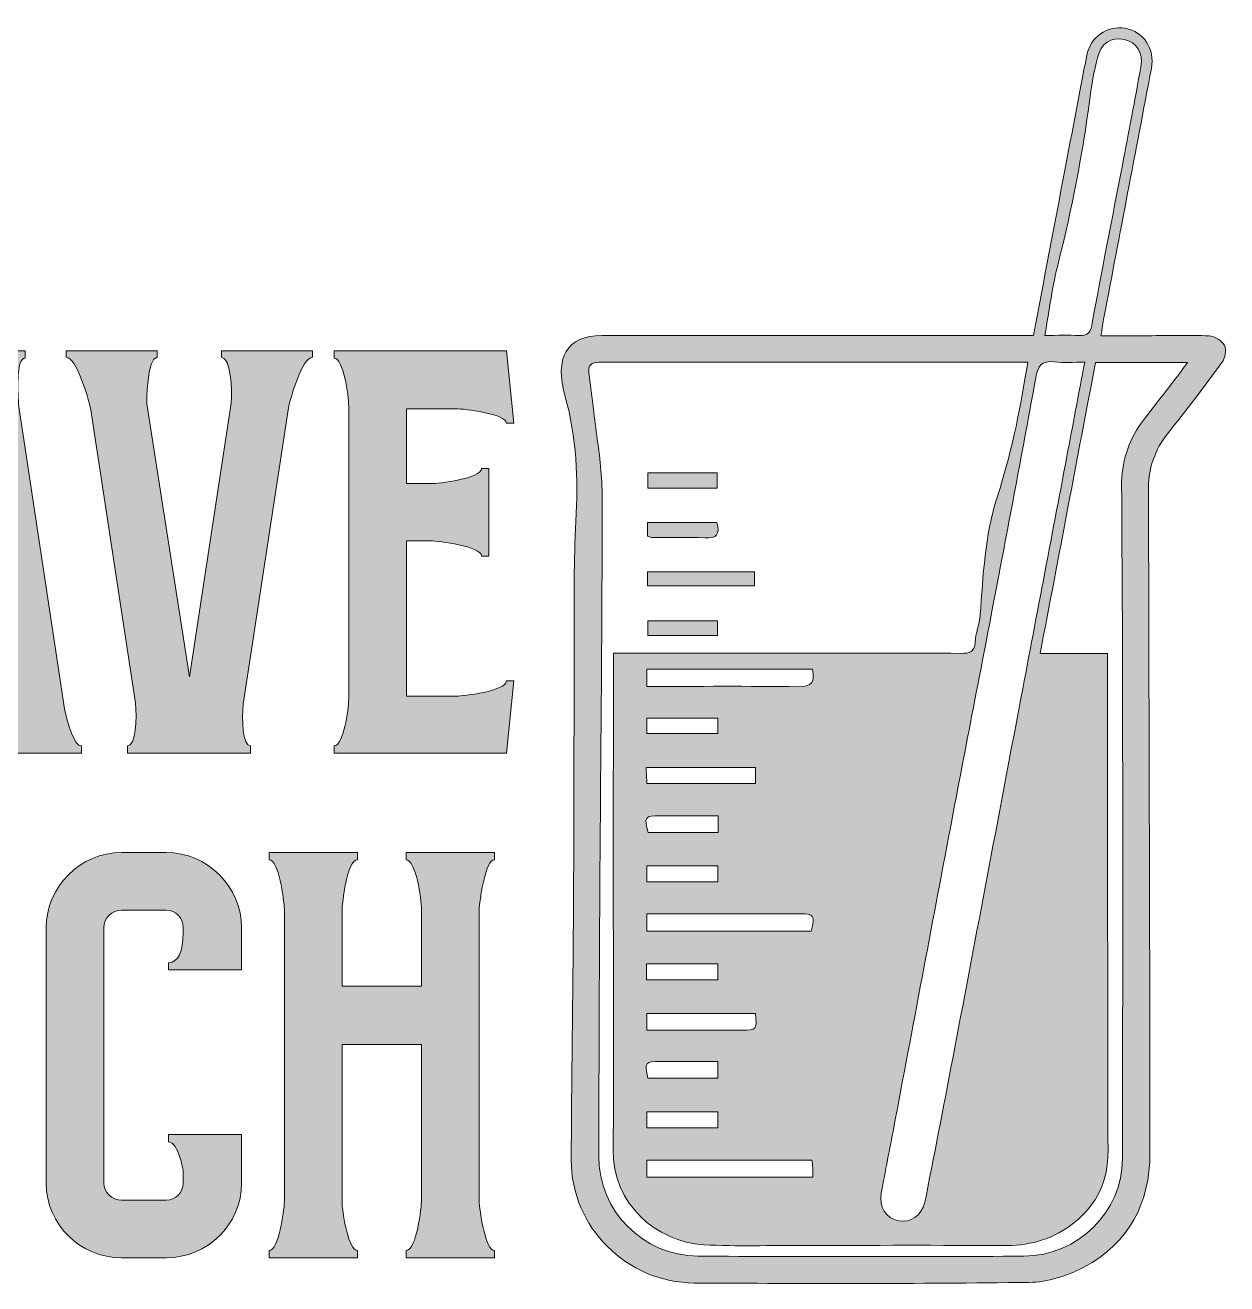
# Model space of a CAD drawing. Header units: inches. Extents: x 150 to 931, y -848 to -232.
# Drawn here: x 540.1 to 930.6, y -641.6 to -232.5 of the extents above; entities that cross this region are included whole.
import ezdxf

# ---------------------------------------------------------------- set-up
doc = ezdxf.new("R2010")
doc.units = ezdxf.units.IN
doc.header["$MEASUREMENT"] = 0
doc.layers.add('Layer 1', color=7, linetype='Continuous')

# ---------------------------------------------------------------- blocks, each defined once
blk = doc.blocks.new('block 4')
at = {"layer": 'Layer 1', "true_color": 0xffffff}
h = blk.add_hatch(color=7, dxfattribs=at)
h.dxf.hatch_style = 2
edge = h.paths.add_edge_path()
edge.add_spline(control_points=[(585.93, -633.12), (585.93, -633.12), (571.44, -633.12), (571.44, -633.12), (558, -633.12), (546.94, -622.32), (546.94, -608.88), (546.94, -608.88), (546.94, -525.89), (546.94, -525.89), (546.94, -512.46), (558, -501.39), (571.44, -501.39), (571.44, -501.39), (585.93, -501.39), (585.93, -501.39), (599.36, -501.39), (610.43, -512.46), (610.43, -525.89), (610.43, -525.89), (610.43, -539.59), (610.43, -539.59), (610.43, -539.59), (591.46, -539.59), (591.46, -539.59), (591.46, -539.59), (586.72, -539.59), (586.72, -539.59), (586.72, -539.59), (586.72, -537.22), (586.72, -537.22), (589.88, -537.22), (591.46, -533.53), (591.46, -527.47), (591.46, -527.47), (591.46, -525.89), (591.46, -525.89), (591.46, -522.73), (589.09, -520.1), (585.93, -520.1), (585.93, -520.1), (571.44, -520.1), (571.44, -520.1), (568.28, -520.1), (565.64, -522.73), (565.64, -525.89), (565.64, -525.89), (565.64, -608.88), (565.64, -608.88), (565.64, -611.78), (568.28, -614.42), (571.44, -614.42), (571.44, -614.42), (585.93, -614.42), (585.93, -614.42), (589.09, -614.42), (591.46, -611.78), (591.46, -608.88), (591.46, -608.88), (591.46, -604.67), (591.46, -604.67), (591.46, -604.67), (589.88, -595.45), (586.72, -595.45), (586.72, -595.45), (586.72, -593.08), (586.72, -593.08), (586.72, -593.08), (591.46, -593.08), (591.46, -593.08), (591.46, -593.08), (610.43, -593.08), (610.43, -593.08), (610.43, -593.08), (610.43, -608.88), (610.43, -608.88), (610.43, -622.32), (599.36, -633.12), (585.93, -633.12)], knot_values=[0, 0, 0, 0, 1, 1, 1, 2, 2, 2, 3, 3, 3, 4, 4, 4, 5, 5, 5, 6, 6, 6, 7, 7, 7, 8, 8, 8, 9, 9, 9, 10, 10, 10, 11, 11, 11, 12, 12, 12, 13, 13, 13, 14, 14, 14, 15, 15, 15, 16, 16, 16, 17, 17, 17, 18, 18, 18, 19, 19, 19, 20, 20, 20, 21, 21, 21, 22, 22, 22, 23, 23, 23, 24, 24, 24, 25, 25, 25, 26, 26, 26, 26], degree=3, periodic=1)
h = blk.add_hatch(color=7, dxfattribs=at)
h.dxf.hatch_style = 2
edge = h.paths.add_edge_path()
edge.add_spline(control_points=[(619.39, -633.12), (619.39, -633.12), (619.39, -630.75), (619.39, -630.75), (622.55, -630.75), (624.13, -618.11), (624.39, -614.95), (624.39, -614.95), (624.39, -519.83), (624.39, -519.83), (624.13, -516.41), (622.55, -503.76), (619.39, -503.76), (619.39, -503.76), (619.39, -501.39), (619.39, -501.39), (619.39, -501.39), (648.1, -501.39), (648.1, -501.39), (648.1, -501.39), (648.1, -503.76), (648.1, -503.76), (644.68, -503.76), (643.1, -517.99), (643.1, -520.36), (643.1, -520.36), (643.1, -544.86), (643.1, -544.86), (643.1, -544.86), (668.92, -544.86), (668.92, -544.86), (668.92, -544.86), (668.92, -519.83), (668.92, -519.83), (668.92, -516.41), (667.07, -503.76), (663.91, -503.76), (663.91, -503.76), (663.91, -501.39), (663.91, -501.39), (663.91, -501.39), (692.63, -501.39), (692.63, -501.39), (692.63, -501.39), (692.63, -503.76), (692.63, -503.76), (689.73, -503.76), (688.15, -515.36), (687.63, -519.31), (687.63, -519.31), (687.63, -615.47), (687.63, -615.47), (688.15, -619.43), (689.73, -630.75), (692.63, -630.75), (692.63, -630.75), (692.63, -633.12), (692.63, -633.12), (692.63, -633.12), (668.92, -633.12), (668.92, -633.12), (668.92, -633.12), (663.91, -633.12), (663.91, -633.12), (663.91, -633.12), (663.91, -630.75), (663.91, -630.75), (667.34, -630.75), (668.92, -616.53), (668.92, -614.42), (668.92, -614.42), (668.92, -614.95), (668.92, -614.95), (668.92, -614.95), (668.92, -563.83), (668.92, -563.83), (668.92, -563.83), (643.1, -563.83), (643.1, -563.83), (643.1, -563.83), (643.1, -615.47), (643.1, -615.47), (643.36, -619.43), (645.21, -630.75), (648.1, -630.75), (648.1, -630.75), (648.1, -633.12), (648.1, -633.12), (648.1, -633.12), (619.39, -633.12), (619.39, -633.12)], knot_values=[0, 0, 0, 0, 1, 1, 1, 2, 2, 2, 3, 3, 3, 4, 4, 4, 5, 5, 5, 6, 6, 6, 7, 7, 7, 8, 8, 8, 9, 9, 9, 10, 10, 10, 11, 11, 11, 12, 12, 12, 13, 13, 13, 14, 14, 14, 15, 15, 15, 16, 16, 16, 17, 17, 17, 18, 18, 18, 19, 19, 19, 20, 20, 20, 21, 21, 21, 22, 22, 22, 23, 23, 23, 24, 24, 24, 25, 25, 25, 26, 26, 26, 27, 27, 27, 28, 28, 28, 29, 29, 29, 30, 30, 30, 30], degree=3, periodic=1)
at = {"layer": 'Layer 1', "lineweight": 0}
for points, knots in [([(585.93, -633.12), (585.93, -633.12), (571.44, -633.12), (571.44, -633.12), (558, -633.12), (546.94, -622.32), (546.94, -608.88), (546.94, -608.88), (546.94, -525.89), (546.94, -525.89), (546.94, -512.46), (558, -501.39), (571.44, -501.39), (571.44, -501.39), (585.93, -501.39), (585.93, -501.39), (599.36, -501.39), (610.43, -512.46), (610.43, -525.89), (610.43, -525.89), (610.43, -539.59), (610.43, -539.59), (610.43, -539.59), (591.46, -539.59), (591.46, -539.59), (591.46, -539.59), (586.72, -539.59), (586.72, -539.59), (586.72, -539.59), (586.72, -537.22), (586.72, -537.22), (589.88, -537.22), (591.46, -533.53), (591.46, -527.47), (591.46, -527.47), (591.46, -525.89), (591.46, -525.89), (591.46, -522.73), (589.09, -520.1), (585.93, -520.1), (585.93, -520.1), (571.44, -520.1), (571.44, -520.1), (568.28, -520.1), (565.64, -522.73), (565.64, -525.89), (565.64, -525.89), (565.64, -608.88), (565.64, -608.88), (565.64, -611.78), (568.28, -614.42), (571.44, -614.42), (571.44, -614.42), (585.93, -614.42), (585.93, -614.42), (589.09, -614.42), (591.46, -611.78), (591.46, -608.88), (591.46, -608.88), (591.46, -604.67), (591.46, -604.67), (591.46, -604.67), (589.88, -595.45), (586.72, -595.45), (586.72, -595.45), (586.72, -593.08), (586.72, -593.08), (586.72, -593.08), (591.46, -593.08), (591.46, -593.08), (591.46, -593.08), (610.43, -593.08), (610.43, -593.08), (610.43, -593.08), (610.43, -608.88), (610.43, -608.88), (610.43, -622.32), (599.36, -633.12), (585.93, -633.12)], [0, 0, 0, 0, 1, 1, 1, 2, 2, 2, 3, 3, 3, 4, 4, 4, 5, 5, 5, 6, 6, 6, 7, 7, 7, 8, 8, 8, 9, 9, 9, 10, 10, 10, 11, 11, 11, 12, 12, 12, 13, 13, 13, 14, 14, 14, 15, 15, 15, 16, 16, 16, 17, 17, 17, 18, 18, 18, 19, 19, 19, 20, 20, 20, 21, 21, 21, 22, 22, 22, 23, 23, 23, 24, 24, 24, 25, 25, 25, 26, 26, 26, 26]), ([(619.39, -633.12), (619.39, -633.12), (619.39, -630.75), (619.39, -630.75), (622.55, -630.75), (624.13, -618.11), (624.39, -614.95), (624.39, -614.95), (624.39, -519.83), (624.39, -519.83), (624.13, -516.41), (622.55, -503.76), (619.39, -503.76), (619.39, -503.76), (619.39, -501.39), (619.39, -501.39), (619.39, -501.39), (648.1, -501.39), (648.1, -501.39), (648.1, -501.39), (648.1, -503.76), (648.1, -503.76), (644.68, -503.76), (643.1, -517.99), (643.1, -520.36), (643.1, -520.36), (643.1, -544.86), (643.1, -544.86), (643.1, -544.86), (668.92, -544.86), (668.92, -544.86), (668.92, -544.86), (668.92, -519.83), (668.92, -519.83), (668.92, -516.41), (667.07, -503.76), (663.91, -503.76), (663.91, -503.76), (663.91, -501.39), (663.91, -501.39), (663.91, -501.39), (692.63, -501.39), (692.63, -501.39), (692.63, -501.39), (692.63, -503.76), (692.63, -503.76), (689.73, -503.76), (688.15, -515.36), (687.63, -519.31), (687.63, -519.31), (687.63, -615.47), (687.63, -615.47), (688.15, -619.43), (689.73, -630.75), (692.63, -630.75), (692.63, -630.75), (692.63, -633.12), (692.63, -633.12), (692.63, -633.12), (668.92, -633.12), (668.92, -633.12), (668.92, -633.12), (663.91, -633.12), (663.91, -633.12), (663.91, -633.12), (663.91, -630.75), (663.91, -630.75), (667.34, -630.75), (668.92, -616.53), (668.92, -614.42), (668.92, -614.42), (668.92, -614.95), (668.92, -614.95), (668.92, -614.95), (668.92, -563.83), (668.92, -563.83), (668.92, -563.83), (643.1, -563.83), (643.1, -563.83), (643.1, -563.83), (643.1, -615.47), (643.1, -615.47), (643.36, -619.43), (645.21, -630.75), (648.1, -630.75), (648.1, -630.75), (648.1, -633.12), (648.1, -633.12), (648.1, -633.12), (619.39, -633.12), (619.39, -633.12)], [0, 0, 0, 0, 1, 1, 1, 2, 2, 2, 3, 3, 3, 4, 4, 4, 5, 5, 5, 6, 6, 6, 7, 7, 7, 8, 8, 8, 9, 9, 9, 10, 10, 10, 11, 11, 11, 12, 12, 12, 13, 13, 13, 14, 14, 14, 15, 15, 15, 16, 16, 16, 17, 17, 17, 18, 18, 18, 19, 19, 19, 20, 20, 20, 21, 21, 21, 22, 22, 22, 23, 23, 23, 24, 24, 24, 25, 25, 25, 26, 26, 26, 27, 27, 27, 28, 28, 28, 29, 29, 29, 30, 30, 30, 30])]:
    blk.add_open_spline(points, degree=3, knots=knots, dxfattribs=at)
blk = doc.blocks.new('block 5')
at = {"layer": 'Layer 1', "true_color": 0xffffff}
h = blk.add_hatch(color=7, dxfattribs=at)
h.dxf.hatch_style = 2
edge = h.paths.add_edge_path()
edge.add_spline(control_points=[(558.41, -466.78), (558.41, -466.78), (558.41, -469.13), (558.41, -469.13), (558.41, -469.13), (529.9, -469.13), (529.9, -469.13), (529.9, -469.13), (529.9, -466.78), (529.9, -466.78), (532.77, -466.78), (534.34, -459.45), (533.82, -452.65), (533.56, -451.6), (532.77, -446.11), (532.77, -446.11), (532.77, -446.11), (507.4, -446.11), (507.4, -446.11), (507.4, -446.11), (506.88, -450.56), (506.88, -450.56), (506.35, -452.91), (505.57, -466.78), (508.71, -466.78), (508.71, -466.78), (508.71, -469.13), (508.71, -469.13), (508.71, -469.13), (481.76, -469.13), (481.76, -469.13), (481.76, -469.13), (481.76, -466.78), (481.76, -466.78), (484.12, -466.78), (486.47, -459.71), (487.26, -454.74), (487.26, -454.74), (502.43, -356.91), (502.43, -356.91), (502.43, -354.81), (503.48, -340.69), (500.34, -340.69), (500.34, -340.69), (500.34, -338.33), (500.34, -338.33), (500.34, -338.33), (540.1, -338.33), (540.1, -338.33), (540.1, -338.33), (540.1, -340.69), (540.1, -340.69), (536.96, -340.69), (537.75, -352.98), (538.01, -356.38), (538.01, -356.38), (552.92, -454.74), (552.92, -454.74), (553.96, -459.71), (556.06, -466.78), (558.41, -466.78)], knot_values=[0, 0, 0, 0, 1, 1, 1, 2, 2, 2, 3, 3, 3, 4, 4, 4, 5, 5, 5, 6, 6, 6, 7, 7, 7, 8, 8, 8, 9, 9, 9, 10, 10, 10, 11, 11, 11, 12, 12, 12, 13, 13, 13, 14, 14, 14, 15, 15, 15, 16, 16, 16, 17, 17, 17, 18, 18, 18, 19, 19, 19, 20, 20, 20, 20], degree=3, periodic=1)
h.paths.add_polyline_path([(529.9, -427.54), (520.22, -363.19), (510.28, -427.54)])
h = blk.add_hatch(color=7, dxfattribs=at)
h.dxf.hatch_style = 2
edge = h.paths.add_edge_path()
edge.add_spline(control_points=[(578.29, -469.13), (578.29, -469.13), (573.32, -469.13), (573.32, -469.13), (573.32, -469.13), (573.32, -466.78), (573.32, -466.78), (576.2, -466.78), (576.46, -457.62), (575.94, -452.91), (575.94, -452.91), (561.29, -356.91), (561.29, -356.91), (560.5, -353.51), (556.84, -340.43), (553.44, -340.43), (553.44, -340.43), (553.44, -338.33), (553.44, -338.33), (553.44, -338.33), (583, -338.33), (583, -338.33), (583, -338.33), (583, -340.43), (583, -340.43), (579.6, -340.43), (579.6, -355.6), (579.6, -355.6), (579.6, -355.6), (593.46, -444.28), (593.46, -444.28), (593.46, -444.28), (607.07, -355.34), (607.07, -355.34), (607.59, -350.89), (606.81, -340.43), (603.93, -340.43), (603.93, -340.43), (603.93, -338.33), (603.93, -338.33), (603.93, -338.33), (633.49, -338.33), (633.49, -338.33), (633.49, -338.33), (633.49, -340.43), (633.49, -340.43), (630.09, -340.43), (626.42, -353.51), (625.64, -356.91), (625.64, -356.91), (610.99, -453.17), (610.99, -453.17), (610.47, -457.88), (610.73, -466.78), (613.35, -466.78), (613.35, -466.78), (613.35, -469.13), (613.35, -469.13), (613.35, -469.13), (578.29, -469.13), (578.29, -469.13)], knot_values=[0, 0, 0, 0, 1, 1, 1, 2, 2, 2, 3, 3, 3, 4, 4, 4, 5, 5, 5, 6, 6, 6, 7, 7, 7, 8, 8, 8, 9, 9, 9, 10, 10, 10, 11, 11, 11, 12, 12, 12, 13, 13, 13, 14, 14, 14, 15, 15, 15, 16, 16, 16, 17, 17, 17, 18, 18, 18, 19, 19, 19, 20, 20, 20, 20], degree=3, periodic=1)
h = blk.add_hatch(color=7, dxfattribs=at)
h.dxf.hatch_style = 2
edge = h.paths.add_edge_path()
edge.add_spline(control_points=[(640.55, -469.13), (640.55, -469.13), (640.55, -466.78), (640.55, -466.78), (643.42, -466.78), (645.26, -455), (645.26, -451.34), (645.26, -451.34), (645.26, -356.38), (645.26, -356.38), (645.26, -352.72), (643.42, -340.69), (640.55, -340.69), (640.55, -340.69), (640.55, -338.33), (640.55, -338.33), (640.55, -338.33), (696.53, -338.33), (696.53, -338.33), (696.53, -338.33), (698.88, -361.88), (698.88, -361.88), (698.88, -361.88), (696.53, -361.88), (696.53, -361.88), (696.53, -358.74), (682.4, -357.17), (680.31, -357.17), (680.31, -357.17), (664.09, -357.17), (664.09, -357.17), (664.09, -357.17), (664.09, -381.5), (664.09, -381.5), (664.09, -381.5), (671.94, -381.5), (671.94, -381.5), (674.29, -381.5), (688.42, -379.93), (688.42, -376.53), (688.42, -376.53), (690.77, -376.53), (690.77, -376.53), (690.77, -376.53), (690.77, -405.04), (690.77, -405.04), (690.77, -405.04), (688.42, -405.04), (688.42, -405.04), (688.42, -401.9), (674.29, -400.07), (671.94, -400.07), (671.94, -400.07), (664.09, -400.07), (664.09, -400.07), (664.09, -400.07), (664.09, -450.56), (664.09, -450.56), (664.09, -450.56), (680.31, -450.56), (680.31, -450.56), (682.4, -450.56), (696.53, -448.99), (696.53, -445.59), (696.53, -445.59), (698.88, -445.59), (698.88, -445.59), (698.88, -445.59), (696.53, -469.13), (696.53, -469.13), (696.53, -469.13), (640.55, -469.13), (640.55, -469.13)], knot_values=[0, 0, 0, 0, 1, 1, 1, 2, 2, 2, 3, 3, 3, 4, 4, 4, 5, 5, 5, 6, 6, 6, 7, 7, 7, 8, 8, 8, 9, 9, 9, 10, 10, 10, 11, 11, 11, 12, 12, 12, 13, 13, 13, 14, 14, 14, 15, 15, 15, 16, 16, 16, 17, 17, 17, 18, 18, 18, 19, 19, 19, 20, 20, 20, 21, 21, 21, 22, 22, 22, 23, 23, 23, 24, 24, 24, 24], degree=3, periodic=1)
at = {"layer": 'Layer 1', "lineweight": 0}
for points, knots in [([(558.41, -466.78), (558.41, -466.78), (558.41, -469.13), (558.41, -469.13), (558.41, -469.13), (529.9, -469.13), (529.9, -469.13), (529.9, -469.13), (529.9, -466.78), (529.9, -466.78), (532.77, -466.78), (534.34, -459.45), (533.82, -452.65), (533.56, -451.6), (532.77, -446.11), (532.77, -446.11), (532.77, -446.11), (507.4, -446.11), (507.4, -446.11), (507.4, -446.11), (506.88, -450.56), (506.88, -450.56), (506.35, -452.91), (505.57, -466.78), (508.71, -466.78), (508.71, -466.78), (508.71, -469.13), (508.71, -469.13), (508.71, -469.13), (481.76, -469.13), (481.76, -469.13), (481.76, -469.13), (481.76, -466.78), (481.76, -466.78), (484.12, -466.78), (486.47, -459.71), (487.26, -454.74), (487.26, -454.74), (502.43, -356.91), (502.43, -356.91), (502.43, -354.81), (503.48, -340.69), (500.34, -340.69), (500.34, -340.69), (500.34, -338.33), (500.34, -338.33), (500.34, -338.33), (540.1, -338.33), (540.1, -338.33), (540.1, -338.33), (540.1, -340.69), (540.1, -340.69), (536.96, -340.69), (537.75, -352.98), (538.01, -356.38), (538.01, -356.38), (552.92, -454.74), (552.92, -454.74), (553.96, -459.71), (556.06, -466.78), (558.41, -466.78)], [0, 0, 0, 0, 1, 1, 1, 2, 2, 2, 3, 3, 3, 4, 4, 4, 5, 5, 5, 6, 6, 6, 7, 7, 7, 8, 8, 8, 9, 9, 9, 10, 10, 10, 11, 11, 11, 12, 12, 12, 13, 13, 13, 14, 14, 14, 15, 15, 15, 16, 16, 16, 17, 17, 17, 18, 18, 18, 19, 19, 19, 20, 20, 20, 20]), ([(578.29, -469.13), (578.29, -469.13), (573.32, -469.13), (573.32, -469.13), (573.32, -469.13), (573.32, -466.78), (573.32, -466.78), (576.2, -466.78), (576.46, -457.62), (575.94, -452.91), (575.94, -452.91), (561.29, -356.91), (561.29, -356.91), (560.5, -353.51), (556.84, -340.43), (553.44, -340.43), (553.44, -340.43), (553.44, -338.33), (553.44, -338.33), (553.44, -338.33), (583, -338.33), (583, -338.33), (583, -338.33), (583, -340.43), (583, -340.43), (579.6, -340.43), (579.6, -355.6), (579.6, -355.6), (579.6, -355.6), (593.46, -444.28), (593.46, -444.28), (593.46, -444.28), (607.07, -355.34), (607.07, -355.34), (607.59, -350.89), (606.81, -340.43), (603.93, -340.43), (603.93, -340.43), (603.93, -338.33), (603.93, -338.33), (603.93, -338.33), (633.49, -338.33), (633.49, -338.33), (633.49, -338.33), (633.49, -340.43), (633.49, -340.43), (630.09, -340.43), (626.42, -353.51), (625.64, -356.91), (625.64, -356.91), (610.99, -453.17), (610.99, -453.17), (610.47, -457.88), (610.73, -466.78), (613.35, -466.78), (613.35, -466.78), (613.35, -469.13), (613.35, -469.13), (613.35, -469.13), (578.29, -469.13), (578.29, -469.13)], [0, 0, 0, 0, 1, 1, 1, 2, 2, 2, 3, 3, 3, 4, 4, 4, 5, 5, 5, 6, 6, 6, 7, 7, 7, 8, 8, 8, 9, 9, 9, 10, 10, 10, 11, 11, 11, 12, 12, 12, 13, 13, 13, 14, 14, 14, 15, 15, 15, 16, 16, 16, 17, 17, 17, 18, 18, 18, 19, 19, 19, 20, 20, 20, 20]), ([(640.55, -469.13), (640.55, -469.13), (640.55, -466.78), (640.55, -466.78), (643.42, -466.78), (645.26, -455), (645.26, -451.34), (645.26, -451.34), (645.26, -356.38), (645.26, -356.38), (645.26, -352.72), (643.42, -340.69), (640.55, -340.69), (640.55, -340.69), (640.55, -338.33), (640.55, -338.33), (640.55, -338.33), (696.53, -338.33), (696.53, -338.33), (696.53, -338.33), (698.88, -361.88), (698.88, -361.88), (698.88, -361.88), (696.53, -361.88), (696.53, -361.88), (696.53, -358.74), (682.4, -357.17), (680.31, -357.17), (680.31, -357.17), (664.09, -357.17), (664.09, -357.17), (664.09, -357.17), (664.09, -381.5), (664.09, -381.5), (664.09, -381.5), (671.94, -381.5), (671.94, -381.5), (674.29, -381.5), (688.42, -379.93), (688.42, -376.53), (688.42, -376.53), (690.77, -376.53), (690.77, -376.53), (690.77, -376.53), (690.77, -405.04), (690.77, -405.04), (690.77, -405.04), (688.42, -405.04), (688.42, -405.04), (688.42, -401.9), (674.29, -400.07), (671.94, -400.07), (671.94, -400.07), (664.09, -400.07), (664.09, -400.07), (664.09, -400.07), (664.09, -450.56), (664.09, -450.56), (664.09, -450.56), (680.31, -450.56), (680.31, -450.56), (682.4, -450.56), (696.53, -448.99), (696.53, -445.59), (696.53, -445.59), (698.88, -445.59), (698.88, -445.59), (698.88, -445.59), (696.53, -469.13), (696.53, -469.13), (696.53, -469.13), (640.55, -469.13), (640.55, -469.13)], [0, 0, 0, 0, 1, 1, 1, 2, 2, 2, 3, 3, 3, 4, 4, 4, 5, 5, 5, 6, 6, 6, 7, 7, 7, 8, 8, 8, 9, 9, 9, 10, 10, 10, 11, 11, 11, 12, 12, 12, 13, 13, 13, 14, 14, 14, 15, 15, 15, 16, 16, 16, 17, 17, 17, 18, 18, 18, 19, 19, 19, 20, 20, 20, 21, 21, 21, 22, 22, 22, 23, 23, 23, 24, 24, 24, 24])]:
    blk.add_open_spline(points, degree=3, knots=knots, dxfattribs=at)
blk = doc.blocks.new('block 6')
at = {"layer": 'Layer 1', "true_color": 0xffffff}
h = blk.add_hatch(color=7, dxfattribs=at)
h.dxf.hatch_style = 2
edge = h.paths.add_edge_path()
edge.add_spline(control_points=[(867.79, -333.3), (871.26, -315.06), (874.64, -297.32), (878.01, -279.59), (880.38, -267.17), (882.7, -254.75), (885.12, -242.35), (886.3, -236.27), (891.77, -232.48), (897.65, -233.5), (903.63, -234.53), (907.34, -240.16), (906.12, -246.56), (901, -273.55), (895.84, -300.53), (890.71, -327.52), (890.38, -329.27), (890.14, -331.03), (889.75, -333.41), (895.14, -333.41), (900.13, -333.42), (905.12, -333.41), (911.71, -333.39), (918.31, -333.15), (924.88, -333.49), (926.69, -333.59), (929.13, -335.07), (929.93, -336.61), (930.65, -337.97), (930.08, -340.74), (929.06, -342.15), (923.31, -350.01), (917.38, -357.74), (911.32, -365.36), (907.39, -370.29), (905.21, -376.38), (905.21, -382.68), (905.23, -406.34), (905.3, -429.99), (905.36, -453.65), (905.47, -502.1), (905.66, -550.55), (905.66, -599.01), (905.66, -615.38), (898.87, -628.4), (884.22, -636.16), (878.85, -639), (872.35, -641.07), (866.34, -641.14), (830.09, -641.6), (793.83, -641.53), (757.58, -641.34), (735.68, -641.23), (717.49, -623.2), (717.57, -601.3), (717.68, -574.17), (718.15, -547.03), (718.31, -519.89), (718.48, -490.56), (718.45, -461.22), (718.55, -431.89), (718.59, -419.14), (718.37, -406.38), (719.08, -393.65), (719.84, -380.1), (719.32, -366.34), (715.61, -353.28), (712, -340.57), (716.09, -333.33), (727.52, -333.33), (772.62, -333.3), (817.72, -333.31), (862.82, -333.3), (864.36, -333.3), (865.9, -333.3), (867.79, -333.3)], knot_values=[0, 0, 0, 0, 1, 1, 1, 2, 2, 2, 3, 3, 3, 4, 4, 4, 5, 5, 5, 6, 6, 6, 7, 7, 7, 8, 8, 8, 9, 9, 9, 10, 10, 10, 11, 11, 11, 12, 12, 12, 13, 13, 13, 14, 14, 14, 15, 15, 15, 16, 16, 16, 17, 17, 17, 18, 18, 18, 19, 19, 19, 20, 20, 20, 21, 21, 21, 22, 22, 22, 23, 23, 23, 24, 24, 24, 25, 25, 25, 25], degree=3, periodic=1)
edge = h.paths.add_edge_path()
edge.add_spline(control_points=[(731.29, -436.62), (733.29, -436.62), (734.7, -436.62), (736.1, -436.62), (772.16, -436.61), (808.23, -436.59), (844.29, -436.66), (846.97, -436.66), (848.69, -436.37), (848.83, -433.09), (848.95, -430.1), (850.28, -427.18), (850.51, -424.18), (851.48, -411.39), (851.98, -398.49), (855.88, -386.27), (861.73, -367.97), (863.33, -356.99), (866, -342.01), (863.79, -342.01), (862.26, -342.01), (860.73, -342.01), (818.72, -342.02), (776.71, -342.02), (734.7, -342.02), (731.99, -342.02), (729.27, -341.96), (726.56, -342.01), (724.23, -342.05), (722.92, -343.03), (723.31, -345.64), (724.31, -352.36), (724.93, -359.14), (725.88, -365.85), (726.83, -372.55), (727.64, -379.27), (727.64, -386.03), (727.62, -430.22), (727.11, -474.4), (726.84, -518.59), (726.67, -545.74), (726.6, -572.88), (726.53, -600.03), (726.49, -617.89), (740.9, -632.49), (758.76, -632.6), (794.06, -632.8), (829.37, -632.8), (864.67, -632.62), (882.39, -632.53), (896.72, -618.2), (896.74, -600.87), (896.82, -550.85), (896.82, -500.82), (896.78, -450.8), (896.76, -427.92), (896.57, -405.04), (896.45, -382.16), (896.41, -374.89), (898.52, -367.67), (902.86, -361.84), (906.56, -356.88), (910.41, -352.04), (914.17, -347.12), (915.29, -345.66), (916.35, -344.14), (917.83, -342.1), (907.41, -342.1), (897.9, -342.1), (887.97, -342.1), (881.99, -373.57), (876.03, -404.89), (869.98, -436.74), (877.56, -436.74), (884.59, -436.74), (891.85, -436.74), (891.85, -440.9), (891.85, -444.62), (891.85, -448.34), (891.9, -498.38), (891.9, -548.41), (892.04, -598.45), (892.06, -608.06), (888.5, -615.75), (881.05, -621.7), (874.66, -626.8), (867.33, -629.14), (859.15, -629.12), (837.18, -629.06), (815.21, -629.1), (793.24, -629.09), (782.38, -629.08), (771.5, -629.52), (760.67, -628.88), (745.19, -627.97), (730.97, -615.61), (731.18, -597.96), (731.52, -569.15), (731.24, -540.32), (731.24, -511.5), (731.24, -488.24), (731.27, -464.99), (731.29, -441.73), (731.29, -440.2), (731.29, -438.67), (731.29, -436.62)], knot_values=[0, 0, 0, 0, 1, 1, 1, 2, 2, 2, 3, 3, 3, 4, 4, 4, 5, 5, 5, 6, 6, 6, 7, 7, 7, 8, 8, 8, 9, 9, 9, 10, 10, 10, 11, 11, 11, 12, 12, 12, 13, 13, 13, 14, 14, 14, 15, 15, 15, 16, 16, 16, 17, 17, 17, 18, 18, 18, 19, 19, 19, 20, 20, 20, 21, 21, 21, 22, 22, 22, 23, 23, 23, 24, 24, 24, 25, 25, 25, 26, 26, 26, 27, 27, 27, 28, 28, 28, 29, 29, 29, 30, 30, 30, 31, 31, 31, 32, 32, 32, 33, 33, 33, 34, 34, 34, 35, 35, 35, 35], degree=3, periodic=1)
edge = h.paths.add_edge_path()
edge.add_spline(control_points=[(884.46, -342), (880.75, -342), (877.62, -342.33), (874.6, -341.92), (870.32, -341.35), (869.24, -343.35), (868.55, -347.13), (864.44, -369.82), (860.12, -392.46), (855.8, -415.11), (850.83, -441.21), (845.75, -467.29), (840.79, -493.39), (834.63, -525.82), (828.55, -558.27), (822.42, -590.71), (821.08, -597.81), (819.64, -604.89), (818.35, -611.99), (817.51, -616.6), (819.89, -620.31), (824, -621.13), (827.94, -621.91), (831.31, -619.5), (832.47, -615.07), (832.64, -614.45), (832.78, -613.82), (832.91, -613.18), (835.99, -597.23), (839.11, -581.28), (842.14, -565.32), (849.24, -527.95), (856.29, -490.56), (863.37, -453.18), (868.46, -426.33), (873.57, -399.49), (878.67, -372.64), (880.56, -362.66), (882.44, -352.67), (884.46, -342)], knot_values=[0, 0, 0, 0, 1, 1, 1, 2, 2, 2, 3, 3, 3, 4, 4, 4, 5, 5, 5, 6, 6, 6, 7, 7, 7, 8, 8, 8, 9, 9, 9, 10, 10, 10, 11, 11, 11, 12, 12, 12, 13, 13, 13, 13], degree=3, periodic=1)
edge = h.paths.add_edge_path()
edge.add_spline(control_points=[(871.52, -333.31), (875.58, -333.31), (879.18, -333.2), (882.77, -333.34), (885.22, -333.43), (886.26, -332.76), (886.76, -330.05), (889.92, -312.66), (893.37, -295.32), (896.7, -277.97), (898.74, -267.32), (900.79, -256.68), (902.71, -246.01), (903.54, -241.43), (901.24, -237.87), (897.33, -237.1), (892.91, -236.24), (889.75, -238.4), (888.58, -243.14), (887.5, -247.52), (886.67, -251.98), (886.1, -256.43), (883.81, -274.35), (880.29, -292.02), (875.92, -309.54), (873.95, -317.4), (872.95, -324.75), (871.52, -333.31)], knot_values=[0, 0, 0, 0, 1, 1, 1, 2, 2, 2, 3, 3, 3, 4, 4, 4, 5, 5, 5, 6, 6, 6, 7, 7, 7, 8, 8, 8, 9, 9, 9, 9], degree=3, periodic=1)
edge = h.paths.add_edge_path()
edge.add_spline(control_points=[(742.12, -527.01), (760.09, -527.01), (777.84, -527.01), (795.54, -527.01), (796.81, -521.71), (796.55, -521.32), (791.77, -521.32), (776.66, -521.31), (761.54, -521.32), (746.43, -521.33), (745.06, -521.33), (743.68, -521.33), (742.12, -521.33), (742.12, -523.51), (742.12, -525.12), (742.12, -527.01)], knot_values=[0, 0, 0, 0, 1, 1, 1, 2, 2, 2, 3, 3, 3, 4, 4, 4, 5, 5, 5, 5], degree=3, periodic=1)
edge = h.paths.add_edge_path()
edge.add_spline(control_points=[(742.12, -606.96), (760.18, -606.96), (778.02, -606.96), (796.11, -606.96), (796.11, -605.7), (796.15, -604.81), (796.09, -603.92), (796.03, -603.07), (795.86, -602.22), (795.74, -601.36), (777.76, -601.36), (760.03, -601.36), (742.12, -601.36), (742.12, -603.42), (742.12, -605.05), (742.12, -606.96)], knot_values=[0, 0, 0, 0, 1, 1, 1, 2, 2, 2, 3, 3, 3, 4, 4, 4, 5, 5, 5, 5], degree=3, periodic=1)
edge = h.paths.add_edge_path()
edge.add_spline(control_points=[(795.96, -441.83), (777.95, -441.83), (760.09, -441.83), (742.17, -441.83), (742.17, -443.71), (742.17, -445.32), (742.17, -447.42), (758.71, -447.42), (775.04, -447.27), (791.36, -447.52), (795.72, -447.58), (796.85, -445.98), (795.96, -441.83)], knot_values=[0, 0, 0, 0, 1, 1, 1, 2, 2, 2, 3, 3, 3, 4, 4, 4, 4], degree=3, periodic=1)
edge = h.paths.add_edge_path()
edge.add_spline(control_points=[(777.49, -473.78), (765.54, -473.78), (753.89, -473.78), (741.91, -473.78), (742.01, -475.72), (742.09, -477.29), (742.17, -478.97), (754.16, -478.97), (765.7, -478.97), (777.49, -478.97), (777.49, -477.26), (777.49, -475.77), (777.49, -473.78)], knot_values=[0, 0, 0, 0, 1, 1, 1, 2, 2, 2, 3, 3, 3, 4, 4, 4, 4], degree=3, periodic=1)
edge = h.paths.add_edge_path()
edge.add_spline(control_points=[(777.48, -553.68), (765.56, -553.68), (753.87, -553.68), (742.18, -553.68), (742.18, -555.53), (742.18, -557.13), (742.18, -559.12), (752.65, -559.12), (762.84, -559.13), (773.03, -559.12), (777.91, -559.11), (777.91, -559.09), (777.48, -553.68)], knot_values=[0, 0, 0, 0, 1, 1, 1, 2, 2, 2, 3, 3, 3, 4, 4, 4, 4], degree=3, periodic=1)
edge = h.paths.add_edge_path()
edge.add_spline(control_points=[(765.29, -489.43), (758.66, -489.43), (752.5, -489.42), (746.34, -489.43), (741.48, -489.44), (741.16, -489.91), (742.57, -494.89), (750.1, -494.89), (757.64, -494.89), (765.29, -494.89), (765.29, -493.09), (765.29, -491.58), (765.29, -489.43)], knot_values=[0, 0, 0, 0, 1, 1, 1, 2, 2, 2, 3, 3, 3, 4, 4, 4, 4], degree=3, periodic=1)
edge = h.paths.add_edge_path()
edge.add_spline(control_points=[(742.09, -542.78), (749.96, -542.78), (757.52, -542.78), (765.19, -542.78), (765.19, -540.95), (765.19, -539.35), (765.19, -537.61), (757.37, -537.61), (749.81, -537.61), (742.09, -537.61), (742.09, -539.37), (742.09, -540.9), (742.09, -542.78)], knot_values=[0, 0, 0, 0, 1, 1, 1, 2, 2, 2, 3, 3, 3, 4, 4, 4, 4], degree=3, periodic=1)
edge = h.paths.add_edge_path()
edge.add_spline(control_points=[(742.17, -505.7), (742.17, -507.67), (742.17, -509.26), (742.17, -510.89), (750.03, -510.89), (757.59, -510.89), (765.18, -510.89), (765.18, -509.01), (765.18, -507.42), (765.18, -505.7), (757.44, -505.7), (749.98, -505.7), (742.17, -505.7)], knot_values=[0, 0, 0, 0, 1, 1, 1, 2, 2, 2, 3, 3, 3, 4, 4, 4, 4], degree=3, periodic=1)
edge = h.paths.add_edge_path()
edge.add_spline(control_points=[(765.24, -585.69), (757.41, -585.69), (749.86, -585.69), (742.15, -585.69), (742.15, -587.5), (742.15, -589.09), (742.15, -590.89), (749.94, -590.89), (757.48, -590.89), (765.24, -590.89), (765.24, -589.12), (765.24, -587.62), (765.24, -585.69)], knot_values=[0, 0, 0, 0, 1, 1, 1, 2, 2, 2, 3, 3, 3, 4, 4, 4, 4], degree=3, periodic=1)
edge = h.paths.add_edge_path()
edge.add_spline(control_points=[(742.17, -462.76), (750.02, -462.76), (757.66, -462.76), (765.25, -462.76), (765.25, -460.91), (765.25, -459.41), (765.25, -457.69), (757.5, -457.69), (749.96, -457.69), (742.17, -457.69), (742.17, -459.41), (742.17, -460.91), (742.17, -462.76)], knot_values=[0, 0, 0, 0, 1, 1, 1, 2, 2, 2, 3, 3, 3, 4, 4, 4, 4], degree=3, periodic=1)
edge = h.paths.add_edge_path()
edge.add_spline(control_points=[(765.24, -574.76), (765.24, -572.81), (765.24, -571.32), (765.24, -569.36), (758.89, -569.36), (752.75, -569.35), (746.61, -569.36), (741.53, -569.36), (741.41, -569.52), (742.45, -574.76), (749.93, -574.76), (757.46, -574.76), (765.24, -574.76)], knot_values=[0, 0, 0, 0, 1, 1, 1, 2, 2, 2, 3, 3, 3, 4, 4, 4, 4], degree=3, periodic=1)
h = blk.add_hatch(color=7, dxfattribs=at)
h.dxf.hatch_style = 2
edge = h.paths.add_edge_path()
edge.add_spline(control_points=[(764.98, -382.99), (757.39, -382.99), (750.09, -382.99), (742.47, -382.99), (742.47, -381.31), (742.47, -379.75), (742.47, -377.96), (749.97, -377.96), (757.36, -377.96), (764.98, -377.96), (764.98, -379.59), (764.98, -381.07), (764.98, -382.99)], knot_values=[0, 0, 0, 0, 1, 1, 1, 2, 2, 2, 3, 3, 3, 4, 4, 4, 4], degree=3, periodic=1)
h = blk.add_hatch(color=7, dxfattribs=at)
h.dxf.hatch_style = 2
edge = h.paths.add_edge_path()
edge.add_spline(control_points=[(764.94, -394.18), (765.94, -397.9), (764.86, -399.35), (761.04, -399.15), (755.24, -398.85), (749.42, -399.02), (743.6, -398.96), (743.24, -398.96), (742.87, -398.75), (742.34, -398.58), (742.34, -397.21), (742.34, -395.83), (742.34, -394.18), (749.84, -394.18), (757.27, -394.18), (764.94, -394.18)], knot_values=[0, 0, 0, 0, 1, 1, 1, 2, 2, 2, 3, 3, 3, 4, 4, 4, 5, 5, 5, 5], degree=3, periodic=1)
h = blk.add_hatch(color=7, dxfattribs=at)
h.dxf.hatch_style = 2
edge = h.paths.add_edge_path()
edge.add_spline(control_points=[(742.34, -414.72), (742.34, -413.16), (742.34, -411.8), (742.34, -410.12), (753.92, -410.12), (765.44, -410.12), (777.17, -410.12), (777.17, -411.71), (777.17, -413.09), (777.17, -414.72), (765.61, -414.72), (754.08, -414.72), (742.34, -414.72)], knot_values=[0, 0, 0, 0, 1, 1, 1, 2, 2, 2, 3, 3, 3, 4, 4, 4, 4], degree=3, periodic=1)
h = blk.add_hatch(color=7, dxfattribs=at)
h.dxf.hatch_style = 2
edge = h.paths.add_edge_path()
edge.add_spline(control_points=[(765.07, -426.11), (765.07, -427.73), (765.07, -429.21), (765.07, -430.89), (757.5, -430.89), (750.09, -430.89), (742.42, -430.89), (742.42, -429.34), (742.42, -427.87), (742.42, -426.11), (749.81, -426.11), (757.21, -426.11), (765.07, -426.11)], knot_values=[0, 0, 0, 0, 1, 1, 1, 2, 2, 2, 3, 3, 3, 4, 4, 4, 4], degree=3, periodic=1)
at = {"layer": 'Layer 1', "lineweight": 0}
for points, knots in [([(867.79, -333.3), (871.26, -315.06), (874.64, -297.32), (878.01, -279.59), (880.38, -267.17), (882.7, -254.75), (885.12, -242.35), (886.3, -236.27), (891.77, -232.48), (897.65, -233.5), (903.63, -234.53), (907.34, -240.16), (906.12, -246.56), (901, -273.55), (895.84, -300.53), (890.71, -327.52), (890.38, -329.27), (890.14, -331.03), (889.75, -333.41), (895.14, -333.41), (900.13, -333.42), (905.12, -333.41), (911.71, -333.39), (918.31, -333.15), (924.88, -333.49), (926.69, -333.59), (929.13, -335.07), (929.93, -336.61), (930.65, -337.97), (930.08, -340.74), (929.06, -342.15), (923.31, -350.01), (917.38, -357.74), (911.32, -365.36), (907.39, -370.29), (905.21, -376.38), (905.21, -382.68), (905.23, -406.34), (905.3, -429.99), (905.36, -453.65), (905.47, -502.1), (905.66, -550.55), (905.66, -599.01), (905.66, -615.38), (898.87, -628.4), (884.22, -636.16), (878.85, -639), (872.35, -641.07), (866.34, -641.14), (830.09, -641.6), (793.83, -641.53), (757.58, -641.34), (735.68, -641.23), (717.49, -623.2), (717.57, -601.3), (717.68, -574.17), (718.15, -547.03), (718.31, -519.89), (718.48, -490.56), (718.45, -461.22), (718.55, -431.89), (718.59, -419.14), (718.37, -406.38), (719.08, -393.65), (719.84, -380.1), (719.32, -366.34), (715.61, -353.28), (712, -340.57), (716.09, -333.33), (727.52, -333.33), (772.62, -333.3), (817.72, -333.31), (862.82, -333.3), (864.36, -333.3), (865.9, -333.3), (867.79, -333.3)], [0, 0, 0, 0, 1, 1, 1, 2, 2, 2, 3, 3, 3, 4, 4, 4, 5, 5, 5, 6, 6, 6, 7, 7, 7, 8, 8, 8, 9, 9, 9, 10, 10, 10, 11, 11, 11, 12, 12, 12, 13, 13, 13, 14, 14, 14, 15, 15, 15, 16, 16, 16, 17, 17, 17, 18, 18, 18, 19, 19, 19, 20, 20, 20, 21, 21, 21, 22, 22, 22, 23, 23, 23, 24, 24, 24, 25, 25, 25, 25]), ([(871.52, -333.31), (875.58, -333.31), (879.18, -333.2), (882.77, -333.34), (885.22, -333.43), (886.26, -332.76), (886.76, -330.05), (889.92, -312.66), (893.37, -295.32), (896.7, -277.97), (898.74, -267.32), (900.79, -256.68), (902.71, -246.01), (903.54, -241.43), (901.24, -237.87), (897.33, -237.1), (892.91, -236.24), (889.75, -238.4), (888.58, -243.14), (887.5, -247.52), (886.67, -251.98), (886.1, -256.43), (883.81, -274.35), (880.29, -292.02), (875.92, -309.54), (873.95, -317.4), (872.95, -324.75), (871.52, -333.31)], [0, 0, 0, 0, 1, 1, 1, 2, 2, 2, 3, 3, 3, 4, 4, 4, 5, 5, 5, 6, 6, 6, 7, 7, 7, 8, 8, 8, 9, 9, 9, 9]), ([(731.29, -436.62), (733.29, -436.62), (734.7, -436.62), (736.1, -436.62), (772.16, -436.61), (808.23, -436.59), (844.29, -436.66), (846.97, -436.66), (848.69, -436.37), (848.83, -433.09), (848.95, -430.1), (850.28, -427.18), (850.51, -424.18), (851.48, -411.39), (851.98, -398.49), (855.88, -386.27), (861.73, -367.97), (863.33, -356.99), (866, -342.01), (863.79, -342.01), (862.26, -342.01), (860.73, -342.01), (818.72, -342.02), (776.71, -342.02), (734.7, -342.02), (731.99, -342.02), (729.27, -341.96), (726.56, -342.01), (724.23, -342.05), (722.92, -343.03), (723.31, -345.64), (724.31, -352.36), (724.93, -359.14), (725.88, -365.85), (726.83, -372.55), (727.64, -379.27), (727.64, -386.03), (727.62, -430.22), (727.11, -474.4), (726.84, -518.59), (726.67, -545.74), (726.6, -572.88), (726.53, -600.03), (726.49, -617.89), (740.9, -632.49), (758.76, -632.6), (794.06, -632.8), (829.37, -632.8), (864.67, -632.62), (882.39, -632.53), (896.72, -618.2), (896.74, -600.87), (896.82, -550.85), (896.82, -500.82), (896.78, -450.8), (896.76, -427.92), (896.57, -405.04), (896.45, -382.16), (896.41, -374.89), (898.52, -367.67), (902.86, -361.84), (906.56, -356.88), (910.41, -352.04), (914.17, -347.12), (915.29, -345.66), (916.35, -344.14), (917.83, -342.1), (907.41, -342.1), (897.9, -342.1), (887.97, -342.1), (881.99, -373.57), (876.03, -404.89), (869.98, -436.74), (877.56, -436.74), (884.59, -436.74), (891.85, -436.74), (891.85, -440.9), (891.85, -444.62), (891.85, -448.34), (891.9, -498.38), (891.9, -548.41), (892.04, -598.45), (892.06, -608.06), (888.5, -615.75), (881.05, -621.7), (874.66, -626.8), (867.33, -629.14), (859.15, -629.12), (837.18, -629.06), (815.21, -629.1), (793.24, -629.09), (782.38, -629.08), (771.5, -629.52), (760.67, -628.88), (745.19, -627.97), (730.97, -615.61), (731.18, -597.96), (731.52, -569.15), (731.24, -540.32), (731.24, -511.5), (731.24, -488.24), (731.27, -464.99), (731.29, -441.73), (731.29, -440.2), (731.29, -438.67), (731.29, -436.62)], [0, 0, 0, 0, 1, 1, 1, 2, 2, 2, 3, 3, 3, 4, 4, 4, 5, 5, 5, 6, 6, 6, 7, 7, 7, 8, 8, 8, 9, 9, 9, 10, 10, 10, 11, 11, 11, 12, 12, 12, 13, 13, 13, 14, 14, 14, 15, 15, 15, 16, 16, 16, 17, 17, 17, 18, 18, 18, 19, 19, 19, 20, 20, 20, 21, 21, 21, 22, 22, 22, 23, 23, 23, 24, 24, 24, 25, 25, 25, 26, 26, 26, 27, 27, 27, 28, 28, 28, 29, 29, 29, 30, 30, 30, 31, 31, 31, 32, 32, 32, 33, 33, 33, 34, 34, 34, 35, 35, 35, 35]), ([(884.46, -342), (880.75, -342), (877.62, -342.33), (874.6, -341.92), (870.32, -341.35), (869.24, -343.35), (868.55, -347.13), (864.44, -369.82), (860.12, -392.46), (855.8, -415.11), (850.83, -441.21), (845.75, -467.29), (840.79, -493.39), (834.63, -525.82), (828.55, -558.27), (822.42, -590.71), (821.08, -597.81), (819.64, -604.89), (818.35, -611.99), (817.51, -616.6), (819.89, -620.31), (824, -621.13), (827.94, -621.91), (831.31, -619.5), (832.47, -615.07), (832.64, -614.45), (832.78, -613.82), (832.91, -613.18), (835.99, -597.23), (839.11, -581.28), (842.14, -565.32), (849.24, -527.95), (856.29, -490.56), (863.37, -453.18), (868.46, -426.33), (873.57, -399.49), (878.67, -372.64), (880.56, -362.66), (882.44, -352.67), (884.46, -342)], [0, 0, 0, 0, 1, 1, 1, 2, 2, 2, 3, 3, 3, 4, 4, 4, 5, 5, 5, 6, 6, 6, 7, 7, 7, 8, 8, 8, 9, 9, 9, 10, 10, 10, 11, 11, 11, 12, 12, 12, 13, 13, 13, 13]), ([(764.98, -382.99), (757.39, -382.99), (750.09, -382.99), (742.47, -382.99), (742.47, -381.31), (742.47, -379.75), (742.47, -377.96), (749.97, -377.96), (757.36, -377.96), (764.98, -377.96), (764.98, -379.59), (764.98, -381.07), (764.98, -382.99)], [0, 0, 0, 0, 1, 1, 1, 2, 2, 2, 3, 3, 3, 4, 4, 4, 4]), ([(764.94, -394.18), (765.94, -397.9), (764.86, -399.35), (761.04, -399.15), (755.24, -398.85), (749.42, -399.02), (743.6, -398.96), (743.24, -398.96), (742.87, -398.75), (742.34, -398.58), (742.34, -397.21), (742.34, -395.83), (742.34, -394.18), (749.84, -394.18), (757.27, -394.18), (764.94, -394.18)], [0, 0, 0, 0, 1, 1, 1, 2, 2, 2, 3, 3, 3, 4, 4, 4, 5, 5, 5, 5]), ([(742.34, -414.72), (742.34, -413.16), (742.34, -411.8), (742.34, -410.12), (753.92, -410.12), (765.44, -410.12), (777.17, -410.12), (777.17, -411.71), (777.17, -413.09), (777.17, -414.72), (765.61, -414.72), (754.08, -414.72), (742.34, -414.72)], [0, 0, 0, 0, 1, 1, 1, 2, 2, 2, 3, 3, 3, 4, 4, 4, 4]), ([(765.07, -426.11), (765.07, -427.73), (765.07, -429.21), (765.07, -430.89), (757.5, -430.89), (750.09, -430.89), (742.42, -430.89), (742.42, -429.34), (742.42, -427.87), (742.42, -426.11), (749.81, -426.11), (757.21, -426.11), (765.07, -426.11)], [0, 0, 0, 0, 1, 1, 1, 2, 2, 2, 3, 3, 3, 4, 4, 4, 4]), ([(795.96, -441.83), (777.95, -441.83), (760.09, -441.83), (742.17, -441.83), (742.17, -443.71), (742.17, -445.32), (742.17, -447.42), (758.71, -447.42), (775.04, -447.27), (791.36, -447.52), (795.72, -447.58), (796.85, -445.98), (795.96, -441.83)], [0, 0, 0, 0, 1, 1, 1, 2, 2, 2, 3, 3, 3, 4, 4, 4, 4]), ([(742.17, -462.76), (750.02, -462.76), (757.66, -462.76), (765.25, -462.76), (765.25, -460.91), (765.25, -459.41), (765.25, -457.69), (757.5, -457.69), (749.96, -457.69), (742.17, -457.69), (742.17, -459.41), (742.17, -460.91), (742.17, -462.76)], [0, 0, 0, 0, 1, 1, 1, 2, 2, 2, 3, 3, 3, 4, 4, 4, 4]), ([(777.49, -473.78), (765.54, -473.78), (753.89, -473.78), (741.91, -473.78), (742.01, -475.72), (742.09, -477.29), (742.17, -478.97), (754.16, -478.97), (765.7, -478.97), (777.49, -478.97), (777.49, -477.26), (777.49, -475.77), (777.49, -473.78)], [0, 0, 0, 0, 1, 1, 1, 2, 2, 2, 3, 3, 3, 4, 4, 4, 4]), ([(765.29, -489.43), (758.66, -489.43), (752.5, -489.42), (746.34, -489.43), (741.48, -489.44), (741.16, -489.91), (742.57, -494.89), (750.1, -494.89), (757.64, -494.89), (765.29, -494.89), (765.29, -493.09), (765.29, -491.58), (765.29, -489.43)], [0, 0, 0, 0, 1, 1, 1, 2, 2, 2, 3, 3, 3, 4, 4, 4, 4]), ([(742.17, -505.7), (742.17, -507.67), (742.17, -509.26), (742.17, -510.89), (750.03, -510.89), (757.59, -510.89), (765.18, -510.89), (765.18, -509.01), (765.18, -507.42), (765.18, -505.7), (757.44, -505.7), (749.98, -505.7), (742.17, -505.7)], [0, 0, 0, 0, 1, 1, 1, 2, 2, 2, 3, 3, 3, 4, 4, 4, 4]), ([(742.12, -527.01), (760.09, -527.01), (777.84, -527.01), (795.54, -527.01), (796.81, -521.71), (796.55, -521.32), (791.77, -521.32), (776.66, -521.31), (761.54, -521.32), (746.43, -521.33), (745.06, -521.33), (743.68, -521.33), (742.12, -521.33), (742.12, -523.51), (742.12, -525.12), (742.12, -527.01)], [0, 0, 0, 0, 1, 1, 1, 2, 2, 2, 3, 3, 3, 4, 4, 4, 5, 5, 5, 5]), ([(742.09, -542.78), (749.96, -542.78), (757.52, -542.78), (765.19, -542.78), (765.19, -540.95), (765.19, -539.35), (765.19, -537.61), (757.37, -537.61), (749.81, -537.61), (742.09, -537.61), (742.09, -539.37), (742.09, -540.9), (742.09, -542.78)], [0, 0, 0, 0, 1, 1, 1, 2, 2, 2, 3, 3, 3, 4, 4, 4, 4]), ([(777.48, -553.68), (765.56, -553.68), (753.87, -553.68), (742.18, -553.68), (742.18, -555.53), (742.18, -557.13), (742.18, -559.12), (752.65, -559.12), (762.84, -559.13), (773.03, -559.12), (777.91, -559.11), (777.91, -559.09), (777.48, -553.68)], [0, 0, 0, 0, 1, 1, 1, 2, 2, 2, 3, 3, 3, 4, 4, 4, 4]), ([(765.24, -574.76), (765.24, -572.81), (765.24, -571.32), (765.24, -569.36), (758.89, -569.36), (752.75, -569.35), (746.61, -569.36), (741.53, -569.36), (741.41, -569.52), (742.45, -574.76), (749.93, -574.76), (757.46, -574.76), (765.24, -574.76)], [0, 0, 0, 0, 1, 1, 1, 2, 2, 2, 3, 3, 3, 4, 4, 4, 4]), ([(765.24, -585.69), (757.41, -585.69), (749.86, -585.69), (742.15, -585.69), (742.15, -587.5), (742.15, -589.09), (742.15, -590.89), (749.94, -590.89), (757.48, -590.89), (765.24, -590.89), (765.24, -589.12), (765.24, -587.62), (765.24, -585.69)], [0, 0, 0, 0, 1, 1, 1, 2, 2, 2, 3, 3, 3, 4, 4, 4, 4]), ([(742.12, -606.96), (760.18, -606.96), (778.02, -606.96), (796.11, -606.96), (796.11, -605.7), (796.15, -604.81), (796.09, -603.92), (796.03, -603.07), (795.86, -602.22), (795.74, -601.36), (777.76, -601.36), (760.03, -601.36), (742.12, -601.36), (742.12, -603.42), (742.12, -605.05), (742.12, -606.96)], [0, 0, 0, 0, 1, 1, 1, 2, 2, 2, 3, 3, 3, 4, 4, 4, 5, 5, 5, 5])]:
    blk.add_open_spline(points, degree=3, knots=knots, dxfattribs=at)
blk = doc.blocks.new('block 2')
at = {"layer": 'Layer 1'}
for name in ['block 6', 'block 5', 'block 4']:
    blk.add_blockref(name, (0, 0), dxfattribs=at)

msp = doc.modelspace()

# ---------------------------------------------------------------- block references
at = {"layer": 'Layer 1'}
msp.add_blockref('block 2', (0, 0), dxfattribs=at)

doc.saveas('drawing.dxf')
